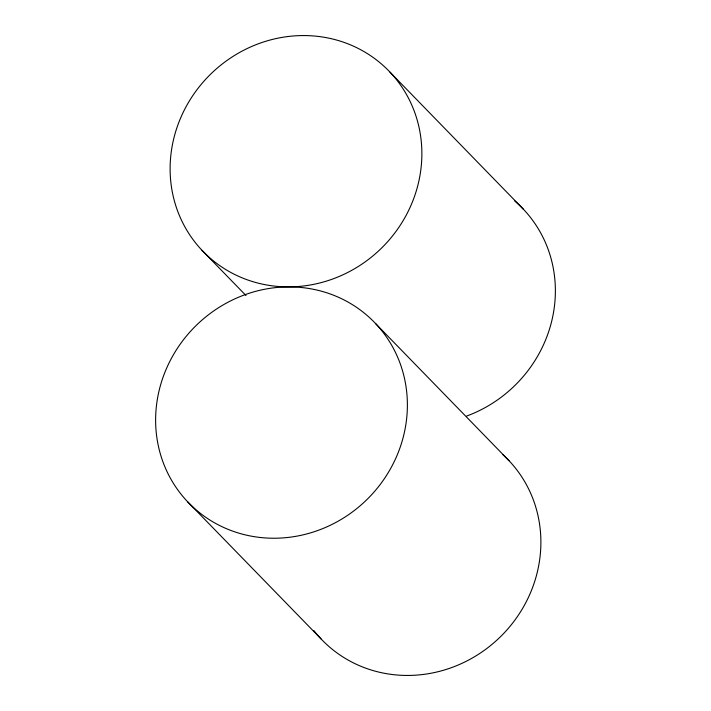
<?xml version="1.0" encoding="UTF-8"?>
<svg xmlns="http://www.w3.org/2000/svg" width="711" height="711" viewBox="0 0 711 711"><rect width="100%" height="100%" fill="white"/><g stroke="black" fill="none" stroke-linecap="round" stroke-linejoin="round"><path stroke-width="1.07" d="M389.975 72.122A129.509 121.928 -44.2 0 1 321.514 282.525A129.509 121.928 -44.2 0 1 176.479 129.02A129.509 121.928 -44.2 0 1 389.975 72.122L523.492 209.336M375.488 323.461A129.509 121.928 -44.2 0 1 307.028 533.863A129.509 121.928 -44.2 0 1 161.984 380.367A129.509 121.928 -44.2 0 1 375.488 323.461L508.996 460.675M202.004 250.325L245.997 295.536M187.508 501.664L321.025 638.878M502.784 454.578A129.509 121.928 -44.2 0 1 497.904 639.189A129.509 121.928 -44.2 0 1 313.933 630.63M514.826 201.071A129.509 121.928 -44.2 0 1 552.269 318.759A129.509 121.928 -44.2 0 1 466.629 416.068"/></g></svg>
